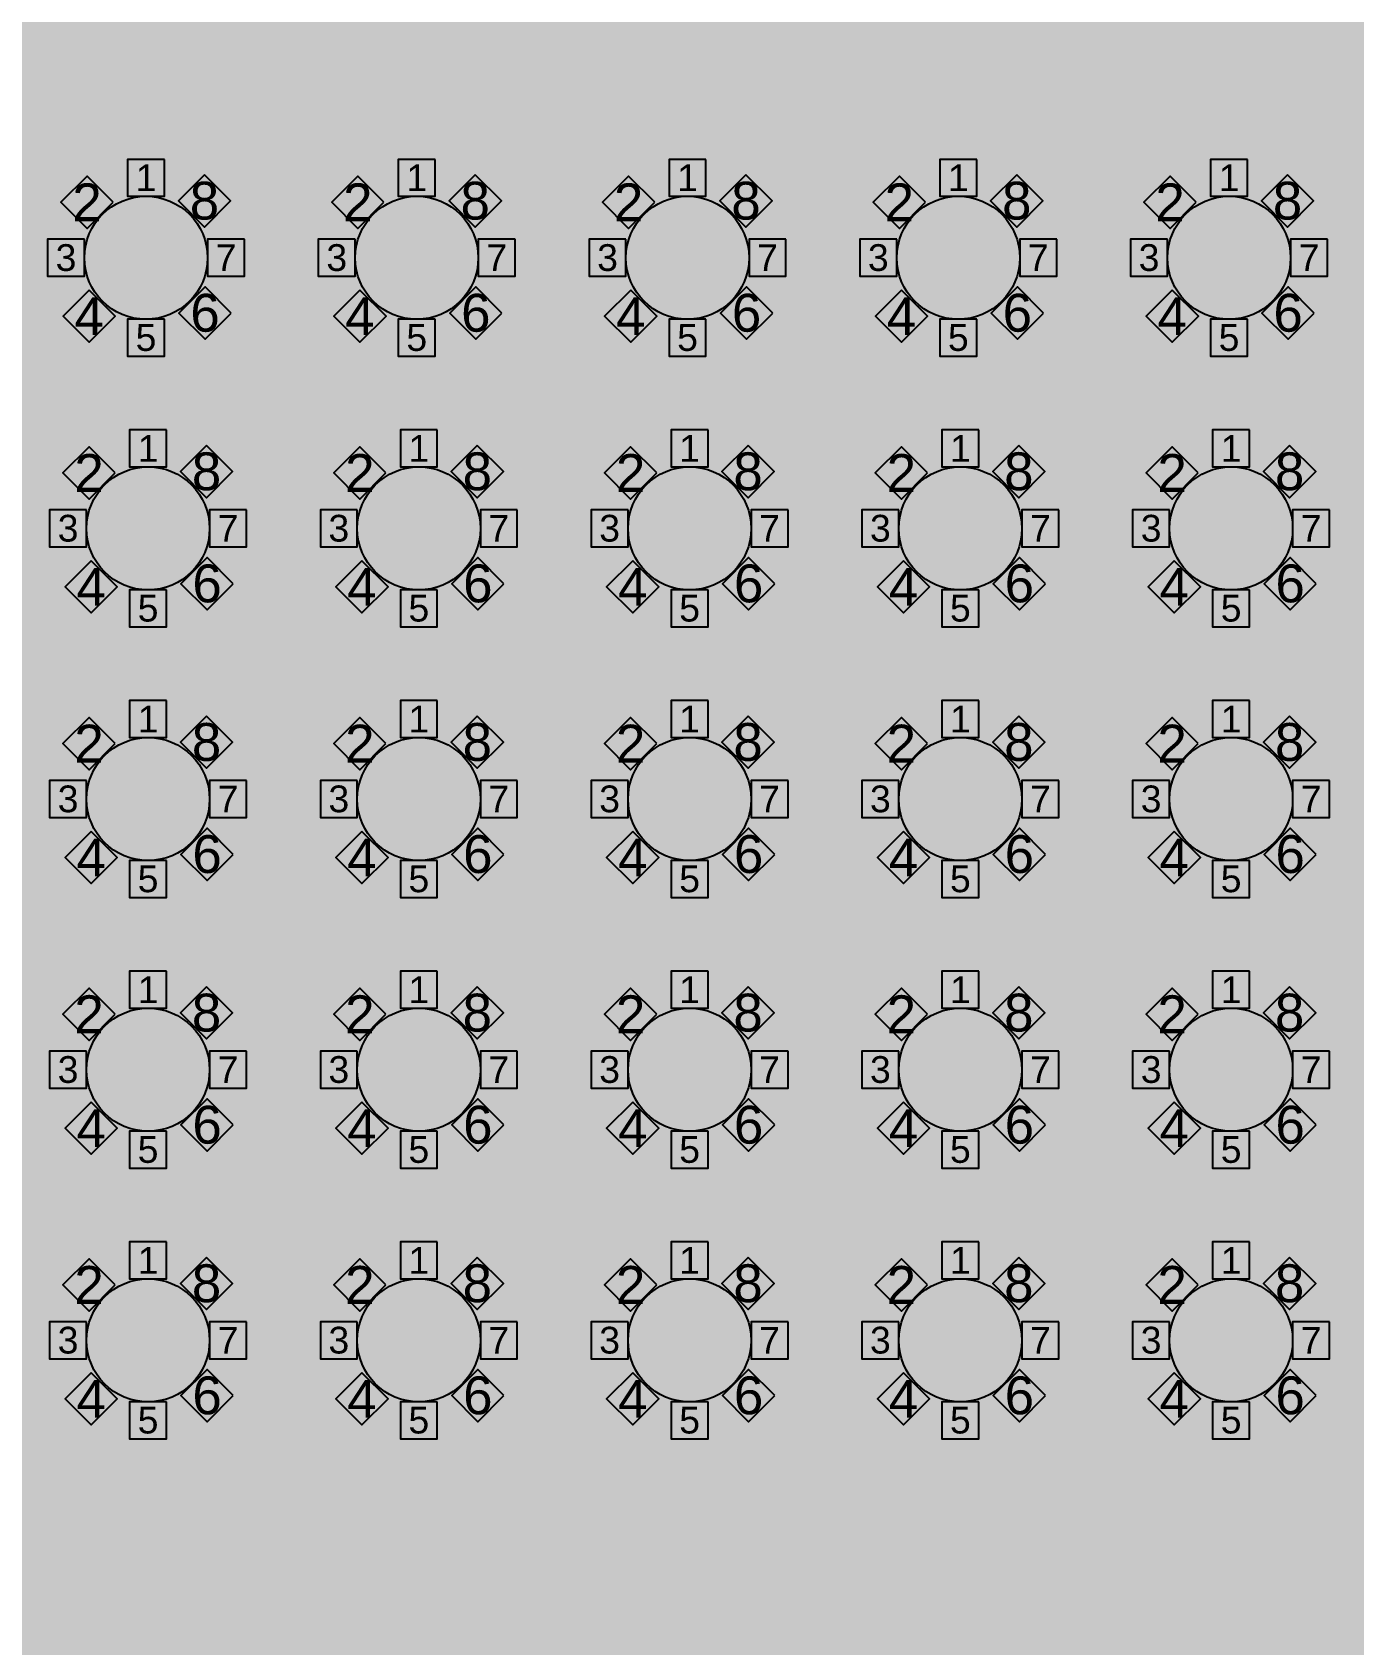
# Model space of a CAD drawing. Header units: feet. Extents: x 280 to 544, y 563 to 815.
# Drawn here: x 353.3 to 407, y 683.8 to 749.4 of the extents above; entities that cross this region are included whole.
import ezdxf

# ---------------------------------------------------------------- set-up
doc = ezdxf.new("R2010")
doc.units = ezdxf.units.FT
doc.header["$MEASUREMENT"] = 0
for name, color, linetype in [('[labels]', 7, 'Continuous'), ('Background', 7, 'Continuous'), ('Layer 1', 7, 'Continuous')]:
    doc.layers.add(name, color=color, linetype=linetype)
doc.styles.add('Arial', font='Arial.ttf')

msp = doc.modelspace()

# ---------------------------------------------------------------- hatches: boundary and pattern name
at = {"layer": 'Background', "lineweight": 0, "true_color": 0xe6e6e6, "transparency": 33554687}
h = msp.add_hatch(color=254, dxfattribs=at)
h.dxf.hatch_style = 1
h.paths.add_polyline_path([(491.791, 760.881), (310.541, 760.881), (310.541, 592.714), (491.791, 592.714)])
at = {"layer": 'Layer 1', "lineweight": 0, "true_color": 0xd5a6bd, "transparency": 33554687}
h = msp.add_hatch(color=9, dxfattribs=at)
edge = h.paths.add_edge_path(flags=0)
edge.add_ellipse((357.957, 740.204), major_axis=(2.5, 0), ratio=1, start_angle=0.00573, end_angle=360, ccw=False)
edge.add_line((360.457, 740.204), (360.457, 740.204))
h = msp.add_hatch(color=9, dxfattribs=at)
edge = h.paths.add_edge_path(flags=0)
edge.add_ellipse((368.957, 740.204), major_axis=(2.5, 0), ratio=1, start_angle=0.00573, end_angle=360, ccw=False)
edge.add_line((371.457, 740.204), (371.457, 740.204))
h = msp.add_hatch(color=9, dxfattribs=at)
edge = h.paths.add_edge_path(flags=0)
edge.add_ellipse((379.957, 740.204), major_axis=(2.5, 0), ratio=1, start_angle=0.00573, end_angle=360, ccw=False)
edge.add_line((382.457, 740.204), (382.457, 740.204))
h = msp.add_hatch(color=9, dxfattribs=at)
edge = h.paths.add_edge_path(flags=0)
edge.add_ellipse((390.957, 740.204), major_axis=(2.5, 0), ratio=1, start_angle=0.00573, end_angle=360, ccw=False)
edge.add_line((393.457, 740.204), (393.457, 740.204))
h = msp.add_hatch(color=9, dxfattribs=at)
edge = h.paths.add_edge_path(flags=0)
edge.add_ellipse((401.957, 740.204), major_axis=(2.5, 0), ratio=1, start_angle=0.00573, end_angle=360, ccw=False)
edge.add_line((404.457, 740.204), (404.457, 740.204))
h = msp.add_hatch(color=9, dxfattribs=at)
edge = h.paths.add_edge_path(flags=0)
edge.add_ellipse((358.041, 729.204), major_axis=(2.5, 0), ratio=1, start_angle=0.00573, end_angle=360, ccw=False)
edge.add_line((360.54, 729.204), (360.541, 729.204))
h = msp.add_hatch(color=9, dxfattribs=at)
edge = h.paths.add_edge_path(flags=0)
edge.add_ellipse((369.041, 729.204), major_axis=(2.5, 0), ratio=1, start_angle=0.00573, end_angle=360, ccw=False)
edge.add_line((371.54, 729.204), (371.541, 729.204))
h = msp.add_hatch(color=9, dxfattribs=at)
edge = h.paths.add_edge_path(flags=0)
edge.add_ellipse((380.041, 729.204), major_axis=(2.5, 0), ratio=1, start_angle=0.00573, end_angle=360, ccw=False)
edge.add_line((382.54, 729.204), (382.541, 729.204))
h = msp.add_hatch(color=9, dxfattribs=at)
edge = h.paths.add_edge_path(flags=0)
edge.add_ellipse((391.041, 729.204), major_axis=(2.5, 0), ratio=1, start_angle=0.00573, end_angle=360, ccw=False)
edge.add_line((393.54, 729.204), (393.541, 729.204))
h = msp.add_hatch(color=9, dxfattribs=at)
edge = h.paths.add_edge_path(flags=0)
edge.add_ellipse((402.041, 729.204), major_axis=(2.5, 0), ratio=1, start_angle=0.00573, end_angle=360, ccw=False)
edge.add_line((404.54, 729.204), (404.541, 729.204))
h = msp.add_hatch(color=9, dxfattribs=at)
edge = h.paths.add_edge_path(flags=0)
edge.add_ellipse((358.041, 718.204), major_axis=(2.5, 0), ratio=1, start_angle=0.00573, end_angle=360, ccw=False)
edge.add_line((360.54, 718.204), (360.541, 718.204))
h = msp.add_hatch(color=9, dxfattribs=at)
edge = h.paths.add_edge_path(flags=0)
edge.add_ellipse((369.041, 718.204), major_axis=(2.5, 0), ratio=1, start_angle=0.00573, end_angle=360, ccw=False)
edge.add_line((371.54, 718.204), (371.541, 718.204))
h = msp.add_hatch(color=9, dxfattribs=at)
edge = h.paths.add_edge_path(flags=0)
edge.add_ellipse((380.041, 718.204), major_axis=(2.5, 0), ratio=1, start_angle=0.00573, end_angle=360, ccw=False)
edge.add_line((382.54, 718.204), (382.541, 718.204))
h = msp.add_hatch(color=9, dxfattribs=at)
edge = h.paths.add_edge_path(flags=0)
edge.add_ellipse((391.041, 718.204), major_axis=(2.5, 0), ratio=1, start_angle=0.00573, end_angle=360, ccw=False)
edge.add_line((393.54, 718.204), (393.541, 718.204))
h = msp.add_hatch(color=9, dxfattribs=at)
edge = h.paths.add_edge_path(flags=0)
edge.add_ellipse((402.041, 718.204), major_axis=(2.5, 0), ratio=1, start_angle=0.00573, end_angle=360, ccw=False)
edge.add_line((404.54, 718.204), (404.541, 718.204))
h = msp.add_hatch(color=9, dxfattribs=at)
edge = h.paths.add_edge_path(flags=0)
edge.add_ellipse((358.041, 707.204), major_axis=(2.5, 0), ratio=1, start_angle=0.00573, end_angle=360, ccw=False)
edge.add_line((360.54, 707.204), (360.541, 707.204))
h = msp.add_hatch(color=9, dxfattribs=at)
edge = h.paths.add_edge_path(flags=0)
edge.add_ellipse((369.041, 707.204), major_axis=(2.5, 0), ratio=1, start_angle=0.00573, end_angle=360, ccw=False)
edge.add_line((371.54, 707.204), (371.541, 707.204))
h = msp.add_hatch(color=9, dxfattribs=at)
edge = h.paths.add_edge_path(flags=0)
edge.add_ellipse((380.041, 707.204), major_axis=(2.5, 0), ratio=1, start_angle=0.00573, end_angle=360, ccw=False)
edge.add_line((382.54, 707.204), (382.541, 707.204))
h = msp.add_hatch(color=9, dxfattribs=at)
edge = h.paths.add_edge_path(flags=0)
edge.add_ellipse((391.041, 707.204), major_axis=(2.5, 0), ratio=1, start_angle=0.00573, end_angle=360, ccw=False)
edge.add_line((393.54, 707.204), (393.541, 707.204))
h = msp.add_hatch(color=9, dxfattribs=at)
edge = h.paths.add_edge_path(flags=0)
edge.add_ellipse((402.041, 707.204), major_axis=(2.5, 0), ratio=1, start_angle=0.00573, end_angle=360, ccw=False)
edge.add_line((404.54, 707.204), (404.541, 707.204))
h = msp.add_hatch(color=9, dxfattribs=at)
edge = h.paths.add_edge_path(flags=0)
edge.add_ellipse((358.041, 696.204), major_axis=(2.5, 0), ratio=1, start_angle=0.00573, end_angle=360, ccw=False)
edge.add_line((360.54, 696.204), (360.541, 696.204))
h = msp.add_hatch(color=9, dxfattribs=at)
edge = h.paths.add_edge_path(flags=0)
edge.add_ellipse((369.041, 696.204), major_axis=(2.5, 0), ratio=1, start_angle=0.00573, end_angle=360, ccw=False)
edge.add_line((371.54, 696.204), (371.541, 696.204))
h = msp.add_hatch(color=9, dxfattribs=at)
edge = h.paths.add_edge_path(flags=0)
edge.add_ellipse((380.041, 696.204), major_axis=(2.5, 0), ratio=1, start_angle=0.00573, end_angle=360, ccw=False)
edge.add_line((382.54, 696.204), (382.541, 696.204))
h = msp.add_hatch(color=9, dxfattribs=at)
edge = h.paths.add_edge_path(flags=0)
edge.add_ellipse((391.041, 696.204), major_axis=(2.5, 0), ratio=1, start_angle=0.00573, end_angle=360, ccw=False)
edge.add_line((393.54, 696.204), (393.541, 696.204))
h = msp.add_hatch(color=9, dxfattribs=at)
edge = h.paths.add_edge_path(flags=0)
edge.add_ellipse((402.041, 696.204), major_axis=(2.5, 0), ratio=1, start_angle=0.00573, end_angle=360, ccw=False)
edge.add_line((404.54, 696.204), (404.541, 696.204))

# ---------------------------------------------------------------- linework, layer by layer
at = {"layer": 'Layer 1', "color": 18, "lineweight": 25, "true_color": 0x000000}
for points in [[(358.707, 744.204), (357.207, 744.204), (357.207, 742.704), (358.707, 742.704)], [(369.707, 744.204), (368.207, 744.204), (368.207, 742.704), (369.707, 742.704)], [(380.707, 744.204), (379.207, 744.204), (379.207, 742.704), (380.707, 742.704)], [(391.707, 744.204), (390.207, 744.204), (390.207, 742.704), (391.707, 742.704)], [(402.707, 744.204), (401.207, 744.204), (401.207, 742.704), (402.707, 742.704)], [(356.622, 742.457), (355.562, 743.518), (354.501, 742.457), (355.562, 741.397)], [(360.332, 743.574), (359.272, 742.514), (360.332, 741.453), (361.393, 742.514)], [(367.622, 742.457), (366.562, 743.518), (365.501, 742.457), (366.562, 741.397)], [(371.332, 743.574), (370.272, 742.514), (371.332, 741.453), (372.393, 742.514)], [(378.622, 742.457), (377.562, 743.518), (376.501, 742.457), (377.562, 741.397)], [(382.332, 743.574), (381.272, 742.514), (382.332, 741.453), (383.393, 742.514)], [(389.622, 742.457), (388.562, 743.518), (387.501, 742.457), (388.562, 741.397)], [(393.332, 743.574), (392.272, 742.514), (393.332, 741.453), (394.393, 742.514)], [(400.622, 742.457), (399.562, 743.518), (398.501, 742.457), (399.562, 741.397)], [(404.332, 743.574), (403.272, 742.514), (404.332, 741.453), (405.393, 742.514)], [(355.457, 740.954), (353.957, 740.954), (353.957, 739.454), (355.457, 739.454)], [(361.957, 740.954), (360.457, 740.954), (360.457, 739.454), (361.957, 739.454)], [(366.457, 740.954), (364.957, 740.954), (364.957, 739.454), (366.457, 739.454)], [(372.957, 740.954), (371.457, 740.954), (371.457, 739.454), (372.957, 739.454)], [(377.457, 740.954), (375.957, 740.954), (375.957, 739.454), (377.457, 739.454)], [(383.957, 740.954), (382.457, 740.954), (382.457, 739.454), (383.957, 739.454)], [(388.457, 740.954), (386.957, 740.954), (386.957, 739.454), (388.457, 739.454)], [(394.957, 740.954), (393.457, 740.954), (393.457, 739.454), (394.957, 739.454)], [(399.457, 740.954), (397.957, 740.954), (397.957, 739.454), (399.457, 739.454)], [(405.957, 740.954), (404.457, 740.954), (404.457, 739.454), (405.957, 739.454)], [(355.648, 738.89), (354.587, 737.829), (355.648, 736.769), (356.709, 737.829)], [(361.416, 737.957), (360.356, 739.018), (359.295, 737.957), (360.356, 736.897)], [(366.648, 738.89), (365.587, 737.829), (366.648, 736.769), (367.709, 737.829)], [(372.416, 737.957), (371.356, 739.018), (370.295, 737.957), (371.356, 736.897)], [(377.648, 738.89), (376.587, 737.829), (377.648, 736.769), (378.709, 737.829)], [(383.416, 737.957), (382.356, 739.018), (381.295, 737.957), (382.356, 736.897)], [(388.648, 738.89), (387.587, 737.829), (388.648, 736.769), (389.709, 737.829)], [(394.416, 737.957), (393.356, 739.018), (392.295, 737.957), (393.356, 736.897)], [(399.648, 738.89), (398.587, 737.829), (399.648, 736.769), (400.709, 737.829)], [(405.416, 737.957), (404.356, 739.018), (403.295, 737.957), (404.356, 736.897)], [(358.707, 737.704), (357.207, 737.704), (357.207, 736.204), (358.707, 736.204)], [(369.707, 737.704), (368.207, 737.704), (368.207, 736.204), (369.707, 736.204)], [(380.707, 737.704), (379.207, 737.704), (379.207, 736.204), (380.707, 736.204)], [(391.707, 737.704), (390.207, 737.704), (390.207, 736.204), (391.707, 736.204)], [(402.707, 737.704), (401.207, 737.704), (401.207, 736.204), (402.707, 736.204)], [(358.791, 733.204), (357.291, 733.204), (357.291, 731.704), (358.791, 731.704)], [(369.791, 733.204), (368.291, 733.204), (368.291, 731.704), (369.791, 731.704)], [(380.791, 733.204), (379.291, 733.204), (379.291, 731.704), (380.791, 731.704)], [(391.791, 733.204), (390.291, 733.204), (390.291, 731.704), (391.791, 731.704)], [(402.791, 733.204), (401.291, 733.204), (401.291, 731.704), (402.791, 731.704)], [(356.706, 731.457), (355.645, 732.518), (354.584, 731.457), (355.645, 730.397)], [(360.416, 732.574), (359.355, 731.514), (360.416, 730.453), (361.476, 731.514)], [(367.706, 731.457), (366.645, 732.518), (365.584, 731.457), (366.645, 730.397)], [(371.416, 732.574), (370.355, 731.514), (371.416, 730.453), (372.476, 731.514)], [(378.706, 731.457), (377.645, 732.518), (376.584, 731.457), (377.645, 730.397)], [(382.416, 732.574), (381.355, 731.514), (382.416, 730.453), (383.476, 731.514)], [(389.706, 731.457), (388.645, 732.518), (387.584, 731.457), (388.645, 730.397)], [(393.416, 732.574), (392.355, 731.514), (393.416, 730.453), (394.476, 731.514)], [(400.706, 731.457), (399.645, 732.518), (398.584, 731.457), (399.645, 730.397)], [(404.416, 732.574), (403.355, 731.514), (404.416, 730.453), (405.476, 731.514)], [(355.541, 729.954), (354.041, 729.954), (354.041, 728.454), (355.541, 728.454)], [(362.041, 729.954), (360.541, 729.954), (360.541, 728.454), (362.041, 728.454)], [(366.541, 729.954), (365.041, 729.954), (365.041, 728.454), (366.541, 728.454)], [(373.041, 729.954), (371.541, 729.954), (371.541, 728.454), (373.041, 728.454)], [(377.541, 729.954), (376.041, 729.954), (376.041, 728.454), (377.541, 728.454)], [(384.041, 729.954), (382.541, 729.954), (382.541, 728.454), (384.041, 728.454)], [(388.541, 729.954), (387.041, 729.954), (387.041, 728.454), (388.541, 728.454)], [(395.041, 729.954), (393.541, 729.954), (393.541, 728.454), (395.041, 728.454)], [(399.541, 729.954), (398.041, 729.954), (398.041, 728.454), (399.541, 728.454)], [(406.041, 729.954), (404.541, 729.954), (404.541, 728.454), (406.041, 728.454)], [(355.731, 727.89), (354.67, 726.829), (355.731, 725.769), (356.792, 726.829)], [(361.5, 726.957), (360.439, 728.018), (359.378, 726.957), (360.439, 725.897)], [(366.731, 727.89), (365.67, 726.829), (366.731, 725.769), (367.792, 726.829)], [(372.5, 726.957), (371.439, 728.018), (370.378, 726.957), (371.439, 725.897)], [(377.731, 727.89), (376.67, 726.829), (377.731, 725.769), (378.792, 726.829)], [(383.5, 726.957), (382.439, 728.018), (381.378, 726.957), (382.439, 725.897)], [(388.731, 727.89), (387.67, 726.829), (388.731, 725.769), (389.792, 726.829)], [(394.5, 726.957), (393.439, 728.018), (392.378, 726.957), (393.439, 725.897)], [(399.731, 727.89), (398.67, 726.829), (399.731, 725.769), (400.792, 726.829)], [(405.5, 726.957), (404.439, 728.018), (403.378, 726.957), (404.439, 725.897)], [(358.791, 726.704), (357.291, 726.704), (357.291, 725.204), (358.791, 725.204)], [(369.791, 726.704), (368.291, 726.704), (368.291, 725.204), (369.791, 725.204)], [(380.791, 726.704), (379.291, 726.704), (379.291, 725.204), (380.791, 725.204)], [(391.791, 726.704), (390.291, 726.704), (390.291, 725.204), (391.791, 725.204)], [(402.791, 726.704), (401.291, 726.704), (401.291, 725.204), (402.791, 725.204)], [(358.791, 722.204), (357.291, 722.204), (357.291, 720.704), (358.791, 720.704)], [(360.416, 721.574), (359.355, 720.514), (360.416, 719.453), (361.476, 720.514)], [(369.791, 722.204), (368.291, 722.204), (368.291, 720.704), (369.791, 720.704)], [(371.416, 721.574), (370.355, 720.514), (371.416, 719.453), (372.476, 720.514)], [(380.791, 722.204), (379.291, 722.204), (379.291, 720.704), (380.791, 720.704)], [(382.416, 721.574), (381.355, 720.514), (382.416, 719.453), (383.476, 720.514)], [(391.791, 722.204), (390.291, 722.204), (390.291, 720.704), (391.791, 720.704)], [(393.416, 721.574), (392.355, 720.514), (393.416, 719.453), (394.476, 720.514)], [(402.791, 722.204), (401.291, 722.204), (401.291, 720.704), (402.791, 720.704)], [(404.416, 721.574), (403.355, 720.514), (404.416, 719.453), (405.476, 720.514)], [(356.706, 720.457), (355.645, 721.518), (354.584, 720.457), (355.645, 719.397)], [(367.706, 720.457), (366.645, 721.518), (365.584, 720.457), (366.645, 719.397)], [(378.706, 720.457), (377.645, 721.518), (376.584, 720.457), (377.645, 719.397)], [(389.706, 720.457), (388.645, 721.518), (387.584, 720.457), (388.645, 719.397)], [(400.706, 720.457), (399.645, 721.518), (398.584, 720.457), (399.645, 719.397)], [(355.541, 718.954), (354.041, 718.954), (354.041, 717.454), (355.541, 717.454)], [(362.041, 718.954), (360.541, 718.954), (360.541, 717.454), (362.041, 717.454)], [(366.541, 718.954), (365.041, 718.954), (365.041, 717.454), (366.541, 717.454)], [(373.041, 718.954), (371.541, 718.954), (371.541, 717.454), (373.041, 717.454)], [(377.541, 718.954), (376.041, 718.954), (376.041, 717.454), (377.541, 717.454)], [(384.041, 718.954), (382.541, 718.954), (382.541, 717.454), (384.041, 717.454)], [(388.541, 718.954), (387.041, 718.954), (387.041, 717.454), (388.541, 717.454)], [(395.041, 718.954), (393.541, 718.954), (393.541, 717.454), (395.041, 717.454)], [(399.541, 718.954), (398.041, 718.954), (398.041, 717.454), (399.541, 717.454)], [(406.041, 718.954), (404.541, 718.954), (404.541, 717.454), (406.041, 717.454)], [(361.5, 715.957), (360.439, 717.018), (359.378, 715.957), (360.439, 714.897)], [(372.5, 715.957), (371.439, 717.018), (370.378, 715.957), (371.439, 714.897)], [(383.5, 715.957), (382.439, 717.018), (381.378, 715.957), (382.439, 714.897)], [(394.5, 715.957), (393.439, 717.018), (392.378, 715.957), (393.439, 714.897)], [(405.5, 715.957), (404.439, 717.018), (403.378, 715.957), (404.439, 714.897)], [(355.731, 716.89), (354.67, 715.829), (355.731, 714.769), (356.792, 715.829)], [(366.731, 716.89), (365.67, 715.829), (366.731, 714.769), (367.792, 715.829)], [(377.731, 716.89), (376.67, 715.829), (377.731, 714.769), (378.792, 715.829)], [(388.731, 716.89), (387.67, 715.829), (388.731, 714.769), (389.792, 715.829)], [(399.731, 716.89), (398.67, 715.829), (399.731, 714.769), (400.792, 715.829)], [(358.791, 715.704), (357.291, 715.704), (357.291, 714.204), (358.791, 714.204)], [(369.791, 715.704), (368.291, 715.704), (368.291, 714.204), (369.791, 714.204)], [(380.791, 715.704), (379.291, 715.704), (379.291, 714.204), (380.791, 714.204)], [(391.791, 715.704), (390.291, 715.704), (390.291, 714.204), (391.791, 714.204)], [(402.791, 715.704), (401.291, 715.704), (401.291, 714.204), (402.791, 714.204)], [(358.791, 711.204), (357.291, 711.204), (357.291, 709.704), (358.791, 709.704)], [(369.791, 711.204), (368.291, 711.204), (368.291, 709.704), (369.791, 709.704)], [(380.791, 711.204), (379.291, 711.204), (379.291, 709.704), (380.791, 709.704)], [(391.791, 711.204), (390.291, 711.204), (390.291, 709.704), (391.791, 709.704)], [(402.791, 711.204), (401.291, 711.204), (401.291, 709.704), (402.791, 709.704)], [(356.706, 709.457), (355.645, 710.518), (354.584, 709.457), (355.645, 708.397)], [(360.416, 710.574), (359.355, 709.514), (360.416, 708.453), (361.476, 709.514)], [(367.706, 709.457), (366.645, 710.518), (365.584, 709.457), (366.645, 708.397)], [(371.416, 710.574), (370.355, 709.514), (371.416, 708.453), (372.476, 709.514)], [(378.706, 709.457), (377.645, 710.518), (376.584, 709.457), (377.645, 708.397)], [(382.416, 710.574), (381.355, 709.514), (382.416, 708.453), (383.476, 709.514)], [(389.706, 709.457), (388.645, 710.518), (387.584, 709.457), (388.645, 708.397)], [(393.416, 710.574), (392.355, 709.514), (393.416, 708.453), (394.476, 709.514)], [(400.706, 709.457), (399.645, 710.518), (398.584, 709.457), (399.645, 708.397)], [(404.416, 710.574), (403.355, 709.514), (404.416, 708.453), (405.476, 709.514)], [(355.541, 707.954), (354.041, 707.954), (354.041, 706.454), (355.541, 706.454)], [(362.041, 707.954), (360.541, 707.954), (360.541, 706.454), (362.041, 706.454)], [(366.541, 707.954), (365.041, 707.954), (365.041, 706.454), (366.541, 706.454)], [(373.041, 707.954), (371.541, 707.954), (371.541, 706.454), (373.041, 706.454)], [(377.541, 707.954), (376.041, 707.954), (376.041, 706.454), (377.541, 706.454)], [(384.041, 707.954), (382.541, 707.954), (382.541, 706.454), (384.041, 706.454)], [(388.541, 707.954), (387.041, 707.954), (387.041, 706.454), (388.541, 706.454)], [(395.041, 707.954), (393.541, 707.954), (393.541, 706.454), (395.041, 706.454)], [(399.541, 707.954), (398.041, 707.954), (398.041, 706.454), (399.541, 706.454)], [(406.041, 707.954), (404.541, 707.954), (404.541, 706.454), (406.041, 706.454)], [(355.731, 705.89), (354.67, 704.829), (355.731, 703.769), (356.792, 704.829)], [(361.5, 704.957), (360.439, 706.018), (359.378, 704.957), (360.439, 703.897)], [(366.731, 705.89), (365.67, 704.829), (366.731, 703.769), (367.792, 704.829)], [(372.5, 704.957), (371.439, 706.018), (370.378, 704.957), (371.439, 703.897)], [(377.731, 705.89), (376.67, 704.829), (377.731, 703.769), (378.792, 704.829)], [(383.5, 704.957), (382.439, 706.018), (381.378, 704.957), (382.439, 703.897)], [(388.731, 705.89), (387.67, 704.829), (388.731, 703.769), (389.792, 704.829)], [(394.5, 704.957), (393.439, 706.018), (392.378, 704.957), (393.439, 703.897)], [(399.731, 705.89), (398.67, 704.829), (399.731, 703.769), (400.792, 704.829)], [(405.5, 704.957), (404.439, 706.018), (403.378, 704.957), (404.439, 703.897)], [(358.791, 704.704), (357.291, 704.704), (357.291, 703.204), (358.791, 703.204)], [(369.791, 704.704), (368.291, 704.704), (368.291, 703.204), (369.791, 703.204)], [(380.791, 704.704), (379.291, 704.704), (379.291, 703.204), (380.791, 703.204)], [(391.791, 704.704), (390.291, 704.704), (390.291, 703.204), (391.791, 703.204)], [(402.791, 704.704), (401.291, 704.704), (401.291, 703.204), (402.791, 703.204)], [(358.791, 700.204), (357.291, 700.204), (357.291, 698.704), (358.791, 698.704)], [(369.791, 700.204), (368.291, 700.204), (368.291, 698.704), (369.791, 698.704)], [(380.791, 700.204), (379.291, 700.204), (379.291, 698.704), (380.791, 698.704)], [(391.791, 700.204), (390.291, 700.204), (390.291, 698.704), (391.791, 698.704)], [(402.791, 700.204), (401.291, 700.204), (401.291, 698.704), (402.791, 698.704)], [(356.706, 698.457), (355.645, 699.518), (354.584, 698.457), (355.645, 697.397)], [(360.416, 699.574), (359.355, 698.514), (360.416, 697.453), (361.476, 698.514)], [(367.706, 698.457), (366.645, 699.518), (365.584, 698.457), (366.645, 697.397)], [(371.416, 699.574), (370.355, 698.514), (371.416, 697.453), (372.476, 698.514)], [(378.706, 698.457), (377.645, 699.518), (376.584, 698.457), (377.645, 697.397)], [(382.416, 699.574), (381.355, 698.514), (382.416, 697.453), (383.476, 698.514)], [(389.706, 698.457), (388.645, 699.518), (387.584, 698.457), (388.645, 697.397)], [(393.416, 699.574), (392.355, 698.514), (393.416, 697.453), (394.476, 698.514)], [(400.706, 698.457), (399.645, 699.518), (398.584, 698.457), (399.645, 697.397)], [(404.416, 699.574), (403.355, 698.514), (404.416, 697.453), (405.476, 698.514)], [(355.541, 696.954), (354.041, 696.954), (354.041, 695.454), (355.541, 695.454)], [(362.041, 696.954), (360.541, 696.954), (360.541, 695.454), (362.041, 695.454)], [(366.541, 696.954), (365.041, 696.954), (365.041, 695.454), (366.541, 695.454)], [(373.041, 696.954), (371.541, 696.954), (371.541, 695.454), (373.041, 695.454)], [(377.541, 696.954), (376.041, 696.954), (376.041, 695.454), (377.541, 695.454)], [(384.041, 696.954), (382.541, 696.954), (382.541, 695.454), (384.041, 695.454)], [(388.541, 696.954), (387.041, 696.954), (387.041, 695.454), (388.541, 695.454)], [(395.041, 696.954), (393.541, 696.954), (393.541, 695.454), (395.041, 695.454)], [(399.541, 696.954), (398.041, 696.954), (398.041, 695.454), (399.541, 695.454)], [(406.041, 696.954), (404.541, 696.954), (404.541, 695.454), (406.041, 695.454)], [(355.731, 694.89), (354.67, 693.829), (355.731, 692.769), (356.792, 693.829)], [(361.5, 693.957), (360.439, 695.018), (359.378, 693.957), (360.439, 692.897)], [(366.731, 694.89), (365.67, 693.829), (366.731, 692.769), (367.792, 693.829)], [(372.5, 693.957), (371.439, 695.018), (370.378, 693.957), (371.439, 692.897)], [(377.731, 694.89), (376.67, 693.829), (377.731, 692.769), (378.792, 693.829)], [(383.5, 693.957), (382.439, 695.018), (381.378, 693.957), (382.439, 692.897)], [(388.731, 694.89), (387.67, 693.829), (388.731, 692.769), (389.792, 693.829)], [(394.5, 693.957), (393.439, 695.018), (392.378, 693.957), (393.439, 692.897)], [(399.731, 694.89), (398.67, 693.829), (399.731, 692.769), (400.792, 693.829)], [(405.5, 693.957), (404.439, 695.018), (403.378, 693.957), (404.439, 692.897)], [(358.791, 693.704), (357.291, 693.704), (357.291, 692.204), (358.791, 692.204)], [(369.791, 693.704), (368.291, 693.704), (368.291, 692.204), (369.791, 692.204)], [(380.791, 693.704), (379.291, 693.704), (379.291, 692.204), (380.791, 692.204)], [(391.791, 693.704), (390.291, 693.704), (390.291, 692.204), (391.791, 692.204)], [(402.791, 693.704), (401.291, 693.704), (401.291, 692.204), (402.791, 692.204)]]:
    msp.add_lwpolyline(points, close=True, dxfattribs=at)
for centre in [(357.957, 740.204), (368.957, 740.204), (379.957, 740.204), (390.957, 740.204), (401.957, 740.204), (358.041, 729.204), (369.041, 729.204), (380.041, 729.204), (391.041, 729.204), (402.041, 729.204), (358.041, 718.204), (369.041, 718.204), (380.041, 718.204), (391.041, 718.204), (402.041, 718.204), (358.041, 707.204), (369.041, 707.204), (380.041, 707.204), (391.041, 707.204), (402.041, 707.204), (358.041, 696.204), (369.041, 696.204), (380.041, 696.204), (391.041, 696.204), (402.041, 696.204)]:
    msp.add_ellipse(centre, major_axis=(2.5, 0), ratio=1, dxfattribs=at)

# ---------------------------------------------------------------- texts
at = {"layer": '[labels]', "color": 18, "true_color": 0x000000, "attachment_point": 5, "line_spacing_factor": 0.85, "style": 'Arial'}
for s, insert, char_height, width in [('1', (357.957, 743.454), 1.087, 1.5), ('1', (368.957, 743.454), 1.087, 1.5), ('1', (379.957, 743.454), 1.087, 1.5), ('1', (390.957, 743.454), 1.087, 1.5), ('1', (401.957, 743.454), 1.087, 1.5), ('2', (355.562, 742.457), 1.538, 2.12132), ('8', (360.332, 742.514), 1.538, 2.12132), ('2', (366.562, 742.457), 1.538, 2.12132), ('8', (371.332, 742.514), 1.538, 2.12132), ('2', (377.562, 742.457), 1.538, 2.12132), ('8', (382.332, 742.514), 1.538, 2.12132), ('2', (388.562, 742.457), 1.538, 2.12132), ('8', (393.332, 742.514), 1.538, 2.12132), ('2', (399.562, 742.457), 1.538, 2.12132), ('8', (404.332, 742.514), 1.538, 2.12132), ('3', (354.707, 740.204), 1.087, 1.5), ('7', (361.207, 740.204), 1.087, 1.5), ('3', (365.707, 740.204), 1.087, 1.5), ('7', (372.207, 740.204), 1.087, 1.5), ('3', (376.707, 740.204), 1.087, 1.5), ('7', (383.207, 740.204), 1.087, 1.5), ('3', (387.707, 740.204), 1.087, 1.5), ('7', (394.207, 740.204), 1.087, 1.5), ('3', (398.707, 740.204), 1.087, 1.5), ('7', (405.207, 740.204), 1.087, 1.5), ('6', (360.356, 737.957), 1.538, 2.12132), ('6', (371.356, 737.957), 1.538, 2.12132), ('6', (382.356, 737.957), 1.538, 2.12132), ('6', (393.356, 737.957), 1.538, 2.12132), ('6', (404.356, 737.957), 1.538, 2.12132), ('4', (355.648, 737.829), 1.538, 2.12132), ('4', (366.648, 737.829), 1.538, 2.12132), ('4', (377.648, 737.829), 1.538, 2.12132), ('4', (388.648, 737.829), 1.538, 2.12132), ('4', (399.648, 737.829), 1.538, 2.12132), ('5', (357.957, 736.954), 1.087, 1.5), ('5', (368.957, 736.954), 1.087, 1.5), ('5', (379.957, 736.954), 1.087, 1.5), ('5', (390.957, 736.954), 1.087, 1.5), ('5', (401.957, 736.954), 1.087, 1.5), ('1', (358.041, 732.454), 1.087, 1.5), ('1', (369.041, 732.454), 1.087, 1.5), ('1', (380.041, 732.454), 1.087, 1.5), ('1', (391.041, 732.454), 1.087, 1.5), ('1', (402.041, 732.454), 1.087, 1.5), ('2', (355.645, 731.457), 1.538, 2.12132), ('8', (360.416, 731.514), 1.538, 2.12132), ('2', (366.645, 731.457), 1.538, 2.12132), ('8', (371.416, 731.514), 1.538, 2.12132), ('2', (377.645, 731.457), 1.538, 2.12132), ('8', (382.416, 731.514), 1.538, 2.12132), ('2', (388.645, 731.457), 1.538, 2.12132), ('8', (393.416, 731.514), 1.538, 2.12132), ('2', (399.645, 731.457), 1.538, 2.12132), ('8', (404.416, 731.514), 1.538, 2.12132), ('3', (354.791, 729.204), 1.087, 1.5), ('7', (361.291, 729.204), 1.087, 1.5), ('3', (365.791, 729.204), 1.087, 1.5), ('7', (372.291, 729.204), 1.087, 1.5), ('3', (376.791, 729.204), 1.087, 1.5), ('7', (383.291, 729.204), 1.087, 1.5), ('3', (387.791, 729.204), 1.087, 1.5), ('7', (394.291, 729.204), 1.087, 1.5), ('3', (398.791, 729.204), 1.087, 1.5), ('7', (405.291, 729.204), 1.087, 1.5), ('4', (355.731, 726.829), 1.538, 2.12132), ('6', (360.439, 726.957), 1.538, 2.12132), ('4', (366.731, 726.829), 1.538, 2.12132), ('6', (371.439, 726.957), 1.538, 2.12132), ('4', (377.731, 726.829), 1.538, 2.12132), ('6', (382.439, 726.957), 1.538, 2.12132), ('4', (388.731, 726.829), 1.538, 2.12132), ('6', (393.439, 726.957), 1.538, 2.12132), ('4', (399.731, 726.829), 1.538, 2.12132), ('6', (404.439, 726.957), 1.538, 2.12132), ('5', (358.041, 725.954), 1.087, 1.5), ('5', (369.041, 725.954), 1.087, 1.5), ('5', (380.041, 725.954), 1.087, 1.5), ('5', (391.041, 725.954), 1.087, 1.5), ('5', (402.041, 725.954), 1.087, 1.5), ('1', (358.041, 721.454), 1.087, 1.5), ('1', (369.041, 721.454), 1.087, 1.5), ('1', (380.041, 721.454), 1.087, 1.5), ('1', (391.041, 721.454), 1.087, 1.5), ('1', (402.041, 721.454), 1.087, 1.5), ('2', (355.645, 720.457), 1.538, 2.12132), ('8', (360.416, 720.514), 1.538, 2.12132), ('2', (366.645, 720.457), 1.538, 2.12132), ('8', (371.416, 720.514), 1.538, 2.12132), ('2', (377.645, 720.457), 1.538, 2.12132), ('8', (382.416, 720.514), 1.538, 2.12132), ('2', (388.645, 720.457), 1.538, 2.12132), ('8', (393.416, 720.514), 1.538, 2.12132), ('2', (399.645, 720.457), 1.538, 2.12132), ('8', (404.416, 720.514), 1.538, 2.12132), ('3', (354.791, 718.204), 1.087, 1.5), ('7', (361.291, 718.204), 1.087, 1.5), ('3', (365.791, 718.204), 1.087, 1.5), ('7', (372.291, 718.204), 1.087, 1.5), ('3', (376.791, 718.204), 1.087, 1.5), ('7', (383.291, 718.204), 1.087, 1.5), ('3', (387.791, 718.204), 1.087, 1.5), ('7', (394.291, 718.204), 1.087, 1.5), ('3', (398.791, 718.204), 1.087, 1.5), ('7', (405.291, 718.204), 1.087, 1.5), ('4', (355.731, 715.829), 1.538, 2.12132), ('6', (360.439, 715.957), 1.538, 2.12132), ('4', (366.731, 715.829), 1.538, 2.12132), ('6', (371.439, 715.957), 1.538, 2.12132), ('4', (377.731, 715.829), 1.538, 2.12132), ('6', (382.439, 715.957), 1.538, 2.12132), ('4', (388.731, 715.829), 1.538, 2.12132), ('6', (393.439, 715.957), 1.538, 2.12132), ('4', (399.731, 715.829), 1.538, 2.12132), ('6', (404.439, 715.957), 1.538, 2.12132), ('5', (358.041, 714.954), 1.087, 1.5), ('5', (369.041, 714.954), 1.087, 1.5), ('5', (380.041, 714.954), 1.087, 1.5), ('5', (391.041, 714.954), 1.087, 1.5), ('5', (402.041, 714.954), 1.087, 1.5), ('1', (358.041, 710.454), 1.087, 1.5), ('1', (369.041, 710.454), 1.087, 1.5), ('1', (380.041, 710.454), 1.087, 1.5), ('1', (391.041, 710.454), 1.087, 1.5), ('1', (402.041, 710.454), 1.087, 1.5), ('2', (355.645, 709.457), 1.538, 2.12132), ('8', (360.416, 709.514), 1.538, 2.12132), ('2', (366.645, 709.457), 1.538, 2.12132), ('8', (371.416, 709.514), 1.538, 2.12132), ('2', (377.645, 709.457), 1.538, 2.12132), ('8', (382.416, 709.514), 1.538, 2.12132), ('2', (388.645, 709.457), 1.538, 2.12132), ('8', (393.416, 709.514), 1.538, 2.12132), ('2', (399.645, 709.457), 1.538, 2.12132), ('8', (404.416, 709.514), 1.538, 2.12132), ('3', (354.791, 707.204), 1.087, 1.5), ('7', (361.291, 707.204), 1.087, 1.5), ('3', (365.791, 707.204), 1.087, 1.5), ('7', (372.291, 707.204), 1.087, 1.5), ('3', (376.791, 707.204), 1.087, 1.5), ('7', (383.291, 707.204), 1.087, 1.5), ('3', (387.791, 707.204), 1.087, 1.5), ('7', (394.291, 707.204), 1.087, 1.5), ('3', (398.791, 707.204), 1.087, 1.5), ('7', (405.291, 707.204), 1.087, 1.5), ('4', (355.731, 704.829), 1.538, 2.12132), ('6', (360.439, 704.957), 1.538, 2.12132), ('4', (366.731, 704.829), 1.538, 2.12132), ('6', (371.439, 704.957), 1.538, 2.12132), ('4', (377.731, 704.829), 1.538, 2.12132), ('6', (382.439, 704.957), 1.538, 2.12132), ('4', (388.731, 704.829), 1.538, 2.12132), ('6', (393.439, 704.957), 1.538, 2.12132), ('4', (399.731, 704.829), 1.538, 2.12132), ('6', (404.439, 704.957), 1.538, 2.12132), ('5', (358.041, 703.954), 1.087, 1.5), ('5', (369.041, 703.954), 1.087, 1.5), ('5', (380.041, 703.954), 1.087, 1.5), ('5', (391.041, 703.954), 1.087, 1.5), ('5', (402.041, 703.954), 1.087, 1.5), ('1', (358.041, 699.454), 1.087, 1.5), ('1', (369.041, 699.454), 1.087, 1.5), ('1', (380.041, 699.454), 1.087, 1.5), ('1', (391.041, 699.454), 1.087, 1.5), ('1', (402.041, 699.454), 1.087, 1.5), ('8', (360.416, 698.514), 1.538, 2.12132), ('8', (371.416, 698.514), 1.538, 2.12132), ('8', (382.416, 698.514), 1.538, 2.12132), ('8', (393.416, 698.514), 1.538, 2.12132), ('8', (404.416, 698.514), 1.538, 2.12132), ('2', (355.645, 698.457), 1.538, 2.12132), ('2', (366.645, 698.457), 1.538, 2.12132), ('2', (377.645, 698.457), 1.538, 2.12132), ('2', (388.645, 698.457), 1.538, 2.12132), ('2', (399.645, 698.457), 1.538, 2.12132), ('3', (354.791, 696.204), 1.087, 1.5), ('7', (361.291, 696.204), 1.087, 1.5), ('3', (365.791, 696.204), 1.087, 1.5), ('7', (372.291, 696.204), 1.087, 1.5), ('3', (376.791, 696.204), 1.087, 1.5), ('7', (383.291, 696.204), 1.087, 1.5), ('3', (387.791, 696.204), 1.087, 1.5), ('7', (394.291, 696.204), 1.087, 1.5), ('3', (398.791, 696.204), 1.087, 1.5), ('7', (405.291, 696.204), 1.087, 1.5), ('6', (360.439, 693.957), 1.538, 2.12132), ('6', (371.439, 693.957), 1.538, 2.12132), ('6', (382.439, 693.957), 1.538, 2.12132), ('6', (393.439, 693.957), 1.538, 2.12132), ('6', (404.439, 693.957), 1.538, 2.12132), ('4', (355.731, 693.829), 1.538, 2.12132), ('4', (366.731, 693.829), 1.538, 2.12132), ('4', (377.731, 693.829), 1.538, 2.12132), ('4', (388.731, 693.829), 1.538, 2.12132), ('4', (399.731, 693.829), 1.538, 2.12132), ('5', (358.041, 692.954), 1.087, 1.5), ('5', (369.041, 692.954), 1.087, 1.5), ('5', (380.041, 692.954), 1.087, 1.5), ('5', (391.041, 692.954), 1.087, 1.5), ('5', (402.041, 692.954), 1.087, 1.5)]:
    msp.add_mtext(s, dxfattribs=dict(at, insert=insert, char_height=char_height, width=width))

doc.saveas('drawing.dxf')
